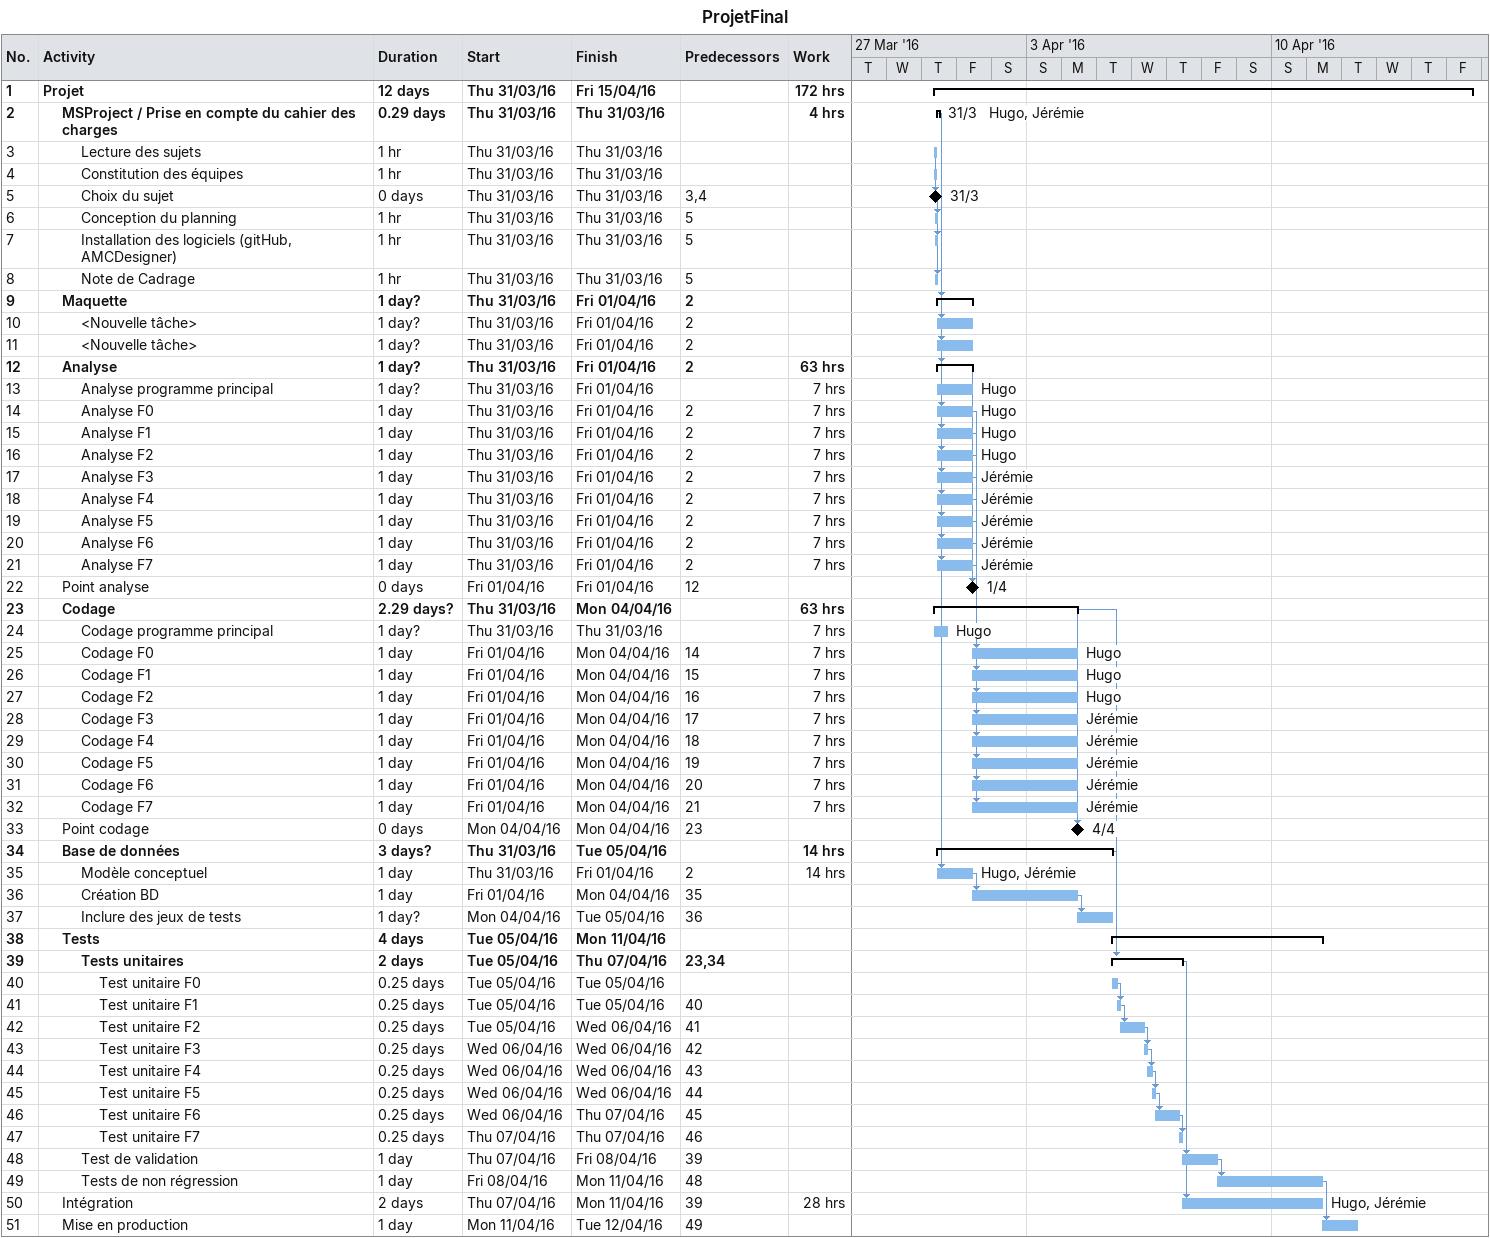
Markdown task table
ProjetFinal

| ID | Level | Task | Duration | Start | Finish | Predecessors | Resources | Work (h) |
|---|---|---|---|---|---|---|---|---|
| 1 | 1 | **Projet** | 12d | 2016-03-31 | 2016-04-15 |  |  | 172 |
| 2 | 2 | **MSProject / Prise en compte du cahier des charges** | 0.29d | 2016-03-31 | 2016-03-31 |  | Hugo, Jérémie | 4 |
| 3 | 3 | Lecture des sujets | 1h | 2016-03-31 | 2016-03-31 |  |  |  |
| 4 | 3 | Constitution des équipes | 1h | 2016-03-31 | 2016-03-31 |  |  |  |
| 5 | 3 | Choix du sujet | 0d | 2016-03-31 | 2016-03-31 | 3, 4 |  |  |
| 6 | 3 | Conception du planning | 1h | 2016-03-31 | 2016-03-31 | 5 |  |  |
| 7 | 3 | Installation des logiciels (gitHub, AMCDesigner) | 1h | 2016-03-31 | 2016-03-31 | 5 |  |  |
| 8 | 3 | Note de Cadrage | 1h | 2016-03-31 | 2016-03-31 | 5 |  |  |
| 9 | 2 | **Maquette** | 1d? | 2016-03-31 | 2016-04-01 | 2 |  |  |
| 10 | 3 | <Nouvelle tâche> | 1d? | 2016-03-31 | 2016-04-01 | 2 |  |  |
| 11 | 3 | <Nouvelle tâche> | 1d? | 2016-03-31 | 2016-04-01 | 2 |  |  |
| 12 | 2 | **Analyse** | 1d? | 2016-03-31 | 2016-04-01 | 2 |  | 63 |
| 13 | 3 | Analyse programme principal | 1d? | 2016-03-31 | 2016-04-01 |  | Hugo | 7 |
| 14 | 3 | Analyse F0 | 1d | 2016-03-31 | 2016-04-01 | 2 | Hugo | 7 |
| 15 | 3 | Analyse F1 | 1d | 2016-03-31 | 2016-04-01 | 2 | Hugo | 7 |
| 16 | 3 | Analyse F2 | 1d | 2016-03-31 | 2016-04-01 | 2 | Hugo | 7 |
| 17 | 3 | Analyse F3 | 1d | 2016-03-31 | 2016-04-01 | 2 | Jérémie | 7 |
| 18 | 3 | Analyse F4 | 1d | 2016-03-31 | 2016-04-01 | 2 | Jérémie | 7 |
| 19 | 3 | Analyse F5 | 1d | 2016-03-31 | 2016-04-01 | 2 | Jérémie | 7 |
| 20 | 3 | Analyse F6 | 1d | 2016-03-31 | 2016-04-01 | 2 | Jérémie | 7 |
| 21 | 3 | Analyse F7 | 1d | 2016-03-31 | 2016-04-01 | 2 | Jérémie | 7 |
| 22 | 2 | Point analyse | 0d | 2016-04-01 | 2016-04-01 | 12 |  |  |
| 23 | 2 | **Codage** | 2.29d? | 2016-03-31 | 2016-04-04 |  |  | 63 |
| 24 | 3 | Codage programme principal | 1d? | 2016-03-31 | 2016-03-31 |  | Hugo | 7 |
| 25 | 3 | Codage F0 | 1d | 2016-04-01 | 2016-04-04 | 14 | Hugo | 7 |
| 26 | 3 | Codage F1 | 1d | 2016-04-01 | 2016-04-04 | 15 | Hugo | 7 |
| 27 | 3 | Codage F2 | 1d | 2016-04-01 | 2016-04-04 | 16 | Hugo | 7 |
| 28 | 3 | Codage F3 | 1d | 2016-04-01 | 2016-04-04 | 17 | Jérémie | 7 |
| 29 | 3 | Codage F4 | 1d | 2016-04-01 | 2016-04-04 | 18 | Jérémie | 7 |
| 30 | 3 | Codage F5 | 1d | 2016-04-01 | 2016-04-04 | 19 | Jérémie | 7 |
| 31 | 3 | Codage F6 | 1d | 2016-04-01 | 2016-04-04 | 20 | Jérémie | 7 |
| 32 | 3 | Codage F7 | 1d | 2016-04-01 | 2016-04-04 | 21 | Jérémie | 7 |
| 33 | 2 | Point codage | 0d | 2016-04-04 | 2016-04-04 | 23 |  |  |
| 34 | 2 | **Base de données** | 3d? | 2016-03-31 | 2016-04-05 |  |  | 14 |
| 35 | 3 | Modèle conceptuel | 1d | 2016-03-31 | 2016-04-01 | 2 | Hugo, Jérémie | 14 |
| 36 | 3 | Création BD | 1d | 2016-04-01 | 2016-04-04 | 35 |  |  |
| 37 | 3 | Inclure des jeux de tests | 1d? | 2016-04-04 | 2016-04-05 | 36 |  |  |
| 38 | 2 | **Tests** | 4d | 2016-04-05 | 2016-04-11 |  |  |  |
| 39 | 3 | **Tests unitaires** | 2d | 2016-04-05 | 2016-04-07 | 23, 34 |  |  |
| 40 | 4 | Test unitaire F0 | 0.25d | 2016-04-05 | 2016-04-05 |  |  |  |
| 41 | 4 | Test unitaire F1 | 0.25d | 2016-04-05 | 2016-04-05 | 40 |  |  |
| 42 | 4 | Test unitaire F2 | 0.25d | 2016-04-05 | 2016-04-06 | 41 |  |  |
| 43 | 4 | Test unitaire F3 | 0.25d | 2016-04-06 | 2016-04-06 | 42 |  |  |
| 44 | 4 | Test unitaire F4 | 0.25d | 2016-04-06 | 2016-04-06 | 43 |  |  |
| 45 | 4 | Test unitaire F5 | 0.25d | 2016-04-06 | 2016-04-06 | 44 |  |  |
| 46 | 4 | Test unitaire F6 | 0.25d | 2016-04-06 | 2016-04-07 | 45 |  |  |
| 47 | 4 | Test unitaire F7 | 0.25d | 2016-04-07 | 2016-04-07 | 46 |  |  |
| 48 | 3 | Test de validation | 1d | 2016-04-07 | 2016-04-08 | 39 |  |  |
| 49 | 3 | Tests de non régression | 1d | 2016-04-08 | 2016-04-11 | 48 |  |  |
| 50 | 2 | Intégration | 2d | 2016-04-07 | 2016-04-11 | 39 | Hugo, Jérémie | 28 |
| 51 | 2 | Mise en production | 1d | 2016-04-11 | 2016-04-12 | 49 |  |  |
